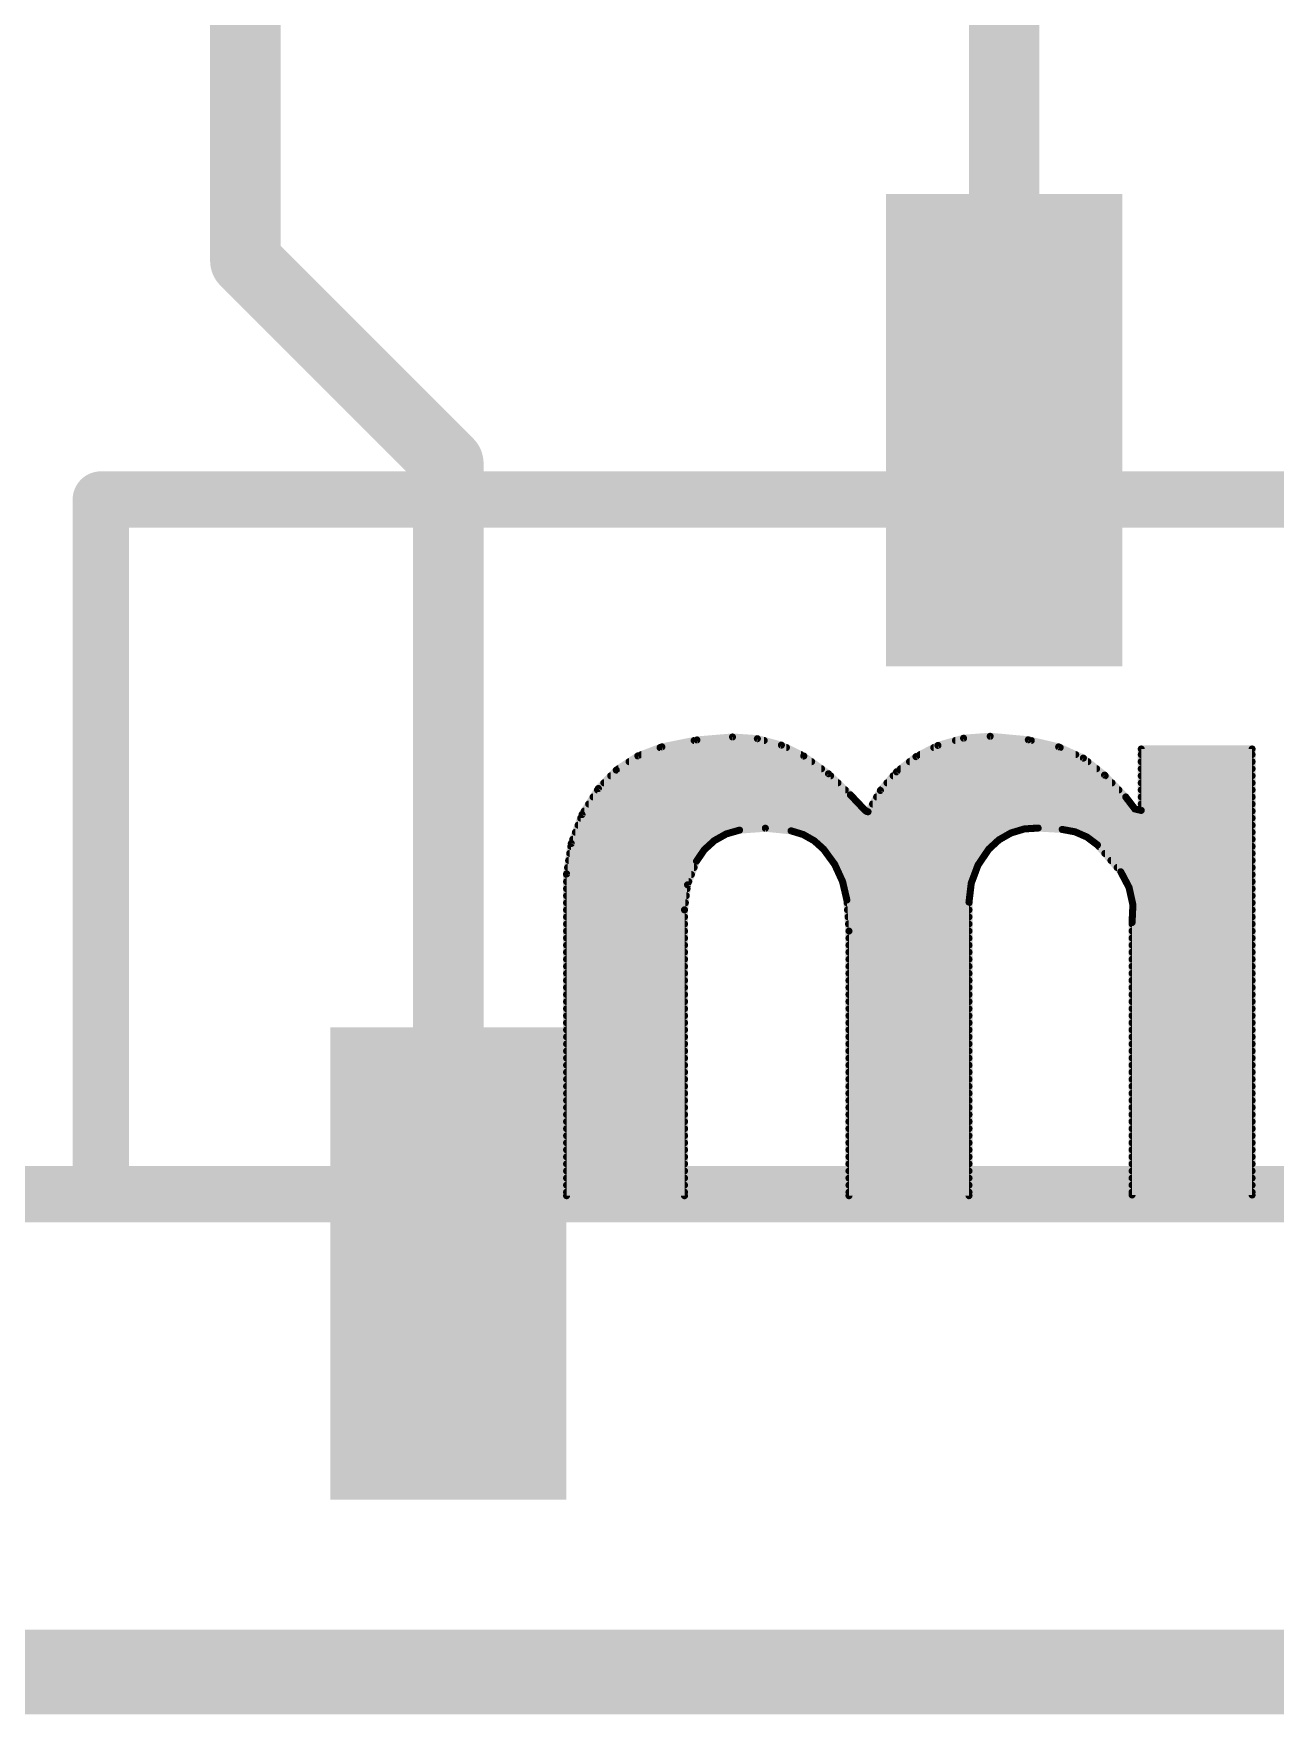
# Model space of a CAD drawing. Extents: x -1.3 to 34.4, y -29.2 to 28.1.
# Drawn here: x 5.59 to 10.06, y -0.15 to 5.9 of the extents above; entities that cross this region are included whole.
import ezdxf

# ---------------------------------------------------------------- set-up
doc = ezdxf.new("R2010")
doc.units = 0
for name, color, linetype in [('1', 12, 'CONTINUOUS'), ('16', 132, 'CONTINUOUS'), ('20', 53, 'CONTINUOUS'), ('21', 41, 'CONTINUOUS'), ('22', 40, 'CONTINUOUS'), ('51', 53, 'CONTINUOUS')]:
    doc.layers.add(name, color=color, linetype=linetype)

# ---------------------------------------------------------------- blocks, each defined once
blk = doc.blocks.new('RECT')
blk.add_solid([(-0.5, -0.5), (0.5, -0.5), (-0.5, 0.5), (0.5, 0.5)])

msp = doc.modelspace()

# ---------------------------------------------------------------- linework, layer by layer
at = {"layer": '1'}
for points, const_width in [([(6.35, 5.08), (6.35, 7.62)], 0.254), ([(9.08, 4.47), (9.08, 6.16)], 0.254), ([(7.08, 4.35), (6.35, 5.08)], 0.254), ([(7.08, 1.47), (7.08, 4.35)], 0.254), ([(27.94, 0), (0, 0)], 0.3048)]:
    msp.add_lwpolyline(points, dxfattribs=dict(at, const_width=const_width))
at = {"layer": '1', "const_width": 0.127}
for points in [[(6.3949, 5.1249, 1), (6.3051, 5.0351)], [(6.2865, 5.08, 1), (6.4135, 5.08)], [(7.1435, 4.35, 1), (7.0165, 4.35)], [(9.0165, 4.47, 1), (9.1435, 4.47)], [(7.0351, 4.3051, 1), (7.1249, 4.3949)], [(7.0165, 1.47, 1), (7.1435, 1.47)]]:
    msp.add_lwpolyline(points, format="xyb", dxfattribs=at)
at = {"layer": '16', "const_width": 0.3048}
msp.add_lwpolyline([(27.94, 0), (0, 0)], dxfattribs=at)
at = {"layer": '20', "const_width": 0.2032}
msp.add_lwpolyline([(0, 0), (34.29, 0)], dxfattribs=at)
at = {"layer": '21', "const_width": 0.2032}
for points in [[(5.83, 4.22), (6.38, 4.22)], [(5.83, 4.22), (5.83, 1.72)], [(5.83, 1.72), (6.38, 1.72)]]:
    msp.add_lwpolyline(points, dxfattribs=at)
at = {"layer": '21', "const_width": 0.1016}
for points in [[(5.83, 4.2708, 1), (5.83, 4.1692)], [(5.8808, 4.22, 1), (5.7792, 4.22)], [(6.38, 4.1692, 1), (6.38, 4.2708)], [(5.83, 1.7708, 1), (5.83, 1.6692)], [(6.38, 1.6692, 1), (6.38, 1.7708)], [(5.7792, 1.72, 1), (5.8808, 1.72)]]:
    msp.add_lwpolyline(points, format="xyb", dxfattribs=at)
at = {"layer": '22', "const_width": 0.0254}
for points in [[(7.8486, 3.3299), (7.762, 3.2972)], [(7.842, 3.3274), (8.2966, 3.3274)], [(7.9746, 3.3548), (7.8486, 3.3299)], [(7.9646, 3.3528), (8.2165, 3.3528)], [(8.1026, 3.3655), (7.9746, 3.3548)], [(8.192, 3.3594), (8.1026, 3.3655)], [(8.2786, 3.3362), (8.192, 3.3594)], [(8.3591, 3.2969), (8.2786, 3.3362)], [(8.8417, 3.335), (8.7627, 3.2947)], [(8.8268, 3.3274), (9.2816, 3.3274)], [(8.934, 3.3611), (8.8417, 3.335)], [(8.9048, 3.3528), (9.1776, 3.3528)], [(9.0297, 3.368), (8.934, 3.3611)], [(9.1669, 3.3553), (9.0297, 3.368)], [(9.2761, 3.3299), (9.1669, 3.3553)], [(9.365, 3.2895), (9.2761, 3.3299)], [(9.972, 3.3223), (9.5733, 3.3223)], [(9.5733, 3.3223), (9.5733, 3.1013)], [(9.972, 1.717), (9.972, 3.3223)], [(7.762, 3.2972), (7.6845, 3.2465)], [(7.7305, 3.2766), (8.3874, 3.2766)], [(7.7746, 3.302), (8.3487, 3.302)], [(8.448, 3.2331), (8.3591, 3.2969)], [(8.7627, 3.2947), (8.6928, 3.24)], [(8.7396, 3.2766), (9.3811, 3.2766)], [(8.7771, 3.302), (9.3375, 3.302)], [(9.4412, 3.2283), (9.365, 3.2895)], [(9.5733, 3.302), (9.972, 3.302)], [(9.5733, 3.2766), (9.972, 3.2766)], [(7.6845, 3.2465), (7.62, 3.1801)], [(7.6397, 3.2004), (8.482, 3.2004)], [(7.6644, 3.2258), (8.4556, 3.2258)], [(7.6917, 3.2512), (8.4228, 3.2512)], [(8.5268, 3.1572), (8.448, 3.2331)], [(8.6928, 3.24), (8.6347, 3.1731)], [(8.6584, 3.2004), (9.4682, 3.2004)], [(8.6805, 3.2258), (9.4436, 3.2258)], [(8.7071, 3.2512), (9.4127, 3.2512)], [(9.5174, 3.1496), (9.4412, 3.2283)], [(9.5733, 3.2512), (9.972, 3.2512)], [(9.5733, 3.2258), (9.972, 3.2258)], [(9.5733, 3.2004), (9.972, 3.2004)], [(7.62, 3.1801), (7.5612, 3.0862)], [(7.6009, 3.1496), (8.534, 3.1496)], [(7.6168, 3.175), (8.5083, 3.175)], [(8.5725, 3.109), (8.5268, 3.1572)], [(8.6347, 3.1731), (8.5903, 3.0963)], [(8.6211, 3.1496), (9.5174, 3.1496)], [(8.6363, 3.175), (9.4928, 3.175)], [(9.5504, 3.1064), (9.5174, 3.1496)], [(9.5733, 3.175), (9.972, 3.175)], [(9.5733, 3.1496), (9.972, 3.1496)], [(7.5612, 3.0862), (7.5225, 2.9823)], [(7.5564, 3.0734), (9.972, 3.0734)], [(7.5691, 3.0988), (8.5832, 3.0988)], [(7.585, 3.1242), (8.5581, 3.1242)], [(8.5816, 3.0999), (8.5725, 3.109)], [(8.5856, 3.0972), (8.5816, 3.0999)], [(8.5903, 3.0963), (8.5856, 3.0972)], [(8.5917, 3.0988), (9.972, 3.0988)], [(8.6064, 3.1242), (9.5368, 3.1242)], [(9.5733, 3.1013), (9.5504, 3.1064)], [(9.5733, 3.1242), (9.972, 3.1242)], [(7.5375, 3.0226), (8.1014, 3.0226)], [(7.547, 3.048), (9.972, 3.048)], [(8.0374, 2.9926), (8.0805, 3.0167)], [(8.0805, 3.0167), (8.128, 3.0302)], [(8.128, 3.0302), (8.2208, 3.0372)], [(8.2208, 3.0372), (8.3134, 3.0277)], [(8.3134, 3.0277), (8.3569, 3.0144)], [(8.33, 3.0226), (9.113, 3.0226)], [(8.3569, 3.0144), (8.3965, 2.992)], [(9.0614, 2.9954), (9.1047, 3.0201)], [(9.1047, 3.0201), (9.1526, 3.0345)], [(9.1526, 3.0345), (9.2024, 3.0378)], [(9.2024, 3.0378), (9.2888, 3.0328)], [(9.2888, 3.0328), (9.3351, 3.0241)], [(9.3351, 3.0241), (9.3782, 3.0052)], [(9.3386, 3.0226), (9.972, 3.0226)], [(7.5225, 2.9823), (7.5057, 2.8727)], [(7.5209, 2.9718), (8.0146, 2.9718)], [(7.5281, 2.9972), (8.0457, 2.9972)], [(7.9731, 2.9185), (8.0009, 2.9593)], [(8.0009, 2.9593), (8.0374, 2.9926)], [(8.3872, 2.9972), (9.0645, 2.9972)], [(8.3965, 2.992), (8.4303, 2.9616)], [(8.4189, 2.9718), (9.0357, 2.9718)], [(8.4303, 2.9616), (8.4704, 2.9067)], [(8.9859, 2.9044), (9.0246, 2.9616)], [(9.0246, 2.9616), (9.0614, 2.9954)], [(9.3782, 3.0052), (9.4158, 2.9769)], [(9.3888, 2.9972), (9.972, 2.9972)], [(9.4158, 2.9769), (9.4996, 2.8804)], [(9.4202, 2.9718), (9.972, 2.9718)], [(7.5092, 2.8956), (7.9644, 2.8956)], [(7.5131, 2.921), (7.9748, 2.921)], [(7.517, 2.9464), (7.9922, 2.9464)], [(7.9409, 2.8335), (7.9731, 2.9185)], [(8.4414, 2.9464), (9.0143, 2.9464)], [(8.4599, 2.921), (8.9971, 2.921)], [(8.4704, 2.9067), (8.4987, 2.845)], [(8.4755, 2.8956), (8.9826, 2.8956)], [(8.9617, 2.8397), (8.9859, 2.9044)], [(9.4423, 2.9464), (9.972, 2.9464)], [(9.4643, 2.921), (9.972, 2.921)], [(9.4864, 2.8956), (9.972, 2.8956)], [(7.5057, 2.8727), (7.5057, 1.7145)], [(7.5057, 2.8702), (7.9548, 2.8702)], [(7.5057, 2.8448), (7.9451, 2.8448)], [(7.9299, 2.7432), (7.9409, 2.8335)], [(8.4871, 2.8702), (8.9731, 2.8702)], [(8.4987, 2.845), (8.5141, 2.7788)], [(8.4987, 2.8448), (8.9636, 2.8448)], [(8.9535, 2.7711), (8.9617, 2.8397)], [(9.4996, 2.8804), (9.5294, 2.8238)], [(9.505, 2.8702), (9.972, 2.8702)], [(9.5184, 2.8448), (9.972, 2.8448)], [(7.5057, 2.8194), (7.9391, 2.8194)], [(7.5057, 2.794), (7.9361, 2.794)], [(8.5046, 2.8194), (8.9593, 2.8194)], [(8.5106, 2.794), (8.9562, 2.794)], [(8.5141, 2.7788), (8.5217, 2.667)], [(8.9535, 1.7145), (8.9535, 2.7711)], [(9.5294, 2.8238), (9.5433, 2.7614)], [(9.5304, 2.8194), (9.972, 2.8194)], [(9.536, 2.794), (9.972, 2.794)], [(7.5057, 2.7686), (7.933, 2.7686)], [(7.5057, 2.7432), (7.9299, 2.7432)], [(7.5057, 2.7178), (7.9299, 2.7178)], [(7.9299, 1.7145), (7.9299, 2.7432)], [(8.5148, 2.7686), (8.9535, 2.7686)], [(8.5165, 2.7432), (8.9535, 2.7432)], [(8.5182, 2.7178), (8.9535, 2.7178)], [(9.5433, 2.7614), (9.5402, 2.6975)], [(9.5412, 2.7178), (9.972, 2.7178)], [(9.5417, 2.7686), (9.972, 2.7686)], [(9.5424, 2.7432), (9.972, 2.7432)], [(7.5057, 2.6924), (7.9299, 2.6924)], [(7.5057, 2.667), (7.9299, 2.667)], [(8.52, 2.6924), (8.9535, 2.6924)], [(8.5217, 2.667), (8.5217, 1.7145)], [(8.5217, 2.667), (8.9535, 2.667)], [(9.5402, 2.6975), (9.5402, 1.717)], [(9.5402, 2.6924), (9.972, 2.6924)], [(9.5402, 2.667), (9.972, 2.667)], [(7.5057, 2.6416), (7.9299, 2.6416)], [(7.5057, 2.6162), (7.9299, 2.6162)], [(7.5057, 2.5908), (7.9299, 2.5908)], [(8.5217, 2.6416), (8.9535, 2.6416)], [(8.5217, 2.6162), (8.9535, 2.6162)], [(8.5217, 2.5908), (8.9535, 2.5908)], [(9.5402, 2.6416), (9.972, 2.6416)], [(9.5402, 2.6162), (9.972, 2.6162)], [(9.5402, 2.5908), (9.972, 2.5908)], [(7.5057, 2.5654), (7.9299, 2.5654)], [(7.5057, 2.54), (7.9299, 2.54)], [(8.5217, 2.5654), (8.9535, 2.5654)], [(8.5217, 2.54), (8.9535, 2.54)], [(9.5402, 2.5654), (9.972, 2.5654)], [(9.5402, 2.54), (9.972, 2.54)], [(7.5057, 2.5146), (7.9299, 2.5146)], [(7.5057, 2.4892), (7.9299, 2.4892)], [(8.5217, 2.5146), (8.9535, 2.5146)], [(8.5217, 2.4892), (8.9535, 2.4892)], [(9.5402, 2.5146), (9.972, 2.5146)], [(9.5402, 2.4892), (9.972, 2.4892)], [(7.5057, 2.4638), (7.9299, 2.4638)], [(7.5057, 2.4384), (7.9299, 2.4384)], [(7.5057, 2.413), (7.9299, 2.413)], [(8.5217, 2.4638), (8.9535, 2.4638)], [(8.5217, 2.4384), (8.9535, 2.4384)], [(8.5217, 2.413), (8.9535, 2.413)], [(9.5402, 2.4638), (9.972, 2.4638)], [(9.5402, 2.4384), (9.972, 2.4384)], [(9.5402, 2.413), (9.972, 2.413)], [(7.5057, 2.3876), (7.9299, 2.3876)], [(7.5057, 2.3622), (7.9299, 2.3622)], [(8.5217, 2.3876), (8.9535, 2.3876)], [(8.5217, 2.3622), (8.9535, 2.3622)], [(9.5402, 2.3876), (9.972, 2.3876)], [(9.5402, 2.3622), (9.972, 2.3622)], [(7.5057, 2.3368), (7.9299, 2.3368)], [(7.5057, 2.3114), (7.9299, 2.3114)], [(8.5217, 2.3368), (8.9535, 2.3368)], [(8.5217, 2.3114), (8.9535, 2.3114)], [(9.5402, 2.3368), (9.972, 2.3368)], [(9.5402, 2.3114), (9.972, 2.3114)], [(7.5057, 2.286), (7.9299, 2.286)], [(7.5057, 2.2606), (7.9299, 2.2606)], [(7.5057, 2.2352), (7.9299, 2.2352)], [(8.5217, 2.286), (8.9535, 2.286)], [(8.5217, 2.2606), (8.9535, 2.2606)], [(8.5217, 2.2352), (8.9535, 2.2352)], [(9.5402, 2.286), (9.972, 2.286)], [(9.5402, 2.2606), (9.972, 2.2606)], [(9.5402, 2.2352), (9.972, 2.2352)], [(7.5057, 2.2098), (7.9299, 2.2098)], [(7.5057, 2.1844), (7.9299, 2.1844)], [(8.5217, 2.2098), (8.9535, 2.2098)], [(8.5217, 2.1844), (8.9535, 2.1844)], [(9.5402, 2.2098), (9.972, 2.2098)], [(9.5402, 2.1844), (9.972, 2.1844)], [(7.5057, 2.159), (7.9299, 2.159)], [(7.5057, 2.1336), (7.9299, 2.1336)], [(7.5057, 2.1082), (7.9299, 2.1082)], [(8.5217, 2.159), (8.9535, 2.159)], [(8.5217, 2.1336), (8.9535, 2.1336)], [(8.5217, 2.1082), (8.9535, 2.1082)], [(9.5402, 2.159), (9.972, 2.159)], [(9.5402, 2.1336), (9.972, 2.1336)], [(9.5402, 2.1082), (9.972, 2.1082)], [(7.5057, 2.0828), (7.9299, 2.0828)], [(7.5057, 2.0574), (7.9299, 2.0574)], [(8.5217, 2.0828), (8.9535, 2.0828)], [(8.5217, 2.0574), (8.9535, 2.0574)], [(9.5402, 2.0828), (9.972, 2.0828)], [(9.5402, 2.0574), (9.972, 2.0574)], [(7.5057, 2.032), (7.9299, 2.032)], [(7.5057, 2.0066), (7.9299, 2.0066)], [(8.5217, 2.032), (8.9535, 2.032)], [(8.5217, 2.0066), (8.9535, 2.0066)], [(9.5402, 2.032), (9.972, 2.032)], [(9.5402, 2.0066), (9.972, 2.0066)], [(7.5057, 1.9812), (7.9299, 1.9812)], [(7.5057, 1.9558), (7.9299, 1.9558)], [(7.5057, 1.9304), (7.9299, 1.9304)], [(8.5217, 1.9812), (8.9535, 1.9812)], [(8.5217, 1.9558), (8.9535, 1.9558)], [(8.5217, 1.9304), (8.9535, 1.9304)], [(9.5402, 1.9812), (9.972, 1.9812)], [(9.5402, 1.9558), (9.972, 1.9558)], [(9.5402, 1.9304), (9.972, 1.9304)], [(7.5057, 1.905), (7.9299, 1.905)], [(7.5057, 1.8796), (7.9299, 1.8796)], [(8.5217, 1.905), (8.9535, 1.905)], [(8.5217, 1.8796), (8.9535, 1.8796)], [(9.5402, 1.905), (9.972, 1.905)], [(9.5402, 1.8796), (9.972, 1.8796)], [(7.5057, 1.8542), (7.9299, 1.8542)], [(7.5057, 1.8288), (7.9299, 1.8288)], [(7.5057, 1.8034), (7.9299, 1.8034)], [(8.5217, 1.8542), (8.9535, 1.8542)], [(8.5217, 1.8288), (8.9535, 1.8288)], [(8.5217, 1.8034), (8.9535, 1.8034)], [(9.5402, 1.8542), (9.972, 1.8542)], [(9.5402, 1.8288), (9.972, 1.8288)], [(9.5402, 1.8034), (9.972, 1.8034)], [(7.5057, 1.778), (7.9299, 1.778)], [(7.5057, 1.7526), (7.9299, 1.7526)], [(8.5217, 1.778), (8.9535, 1.778)], [(8.5217, 1.7526), (8.9535, 1.7526)], [(9.5402, 1.778), (9.972, 1.778)], [(9.5402, 1.7526), (9.972, 1.7526)], [(7.5057, 1.7272), (7.9299, 1.7272)], [(7.5057, 1.7145), (7.9299, 1.7145)], [(8.5217, 1.7272), (8.9535, 1.7272)], [(8.5217, 1.7145), (8.9535, 1.7145)], [(9.5402, 1.7272), (9.972, 1.7272)], [(9.5402, 1.717), (9.972, 1.717)]]:
    msp.add_lwpolyline(points, dxfattribs=at)
at = {"layer": '22', "const_width": 0.0127}
for points in [[(7.842, 3.3338, 1), (7.842, 3.3211)], [(7.8474, 3.3361, 1), (7.8498, 3.3237)], [(7.8508, 3.324, 1), (7.8464, 3.3358)], [(7.9646, 3.3592, 1), (7.9646, 3.3465)], [(7.9741, 3.3611, 1), (7.9751, 3.3485)], [(7.9758, 3.3486, 1), (7.9734, 3.361)], [(8.103, 3.3718, 1), (8.1022, 3.3592)], [(8.1031, 3.3592, 1), (8.1021, 3.3718)], [(8.1936, 3.3655, 1), (8.1904, 3.3532)], [(8.1916, 3.353, 1), (8.1924, 3.3657)], [(8.2165, 3.3465, 1), (8.2165, 3.3592)], [(8.2814, 3.3419, 1), (8.2758, 3.3305)], [(8.2769, 3.3301, 1), (8.2802, 3.3423)], [(8.2966, 3.3211, 1), (8.2966, 3.3338)], [(8.8268, 3.3338, 1), (8.8268, 3.3211)], [(8.84, 3.3411, 1), (8.8434, 3.3289)], [(8.8446, 3.3293, 1), (8.8388, 3.3407)], [(8.9048, 3.3592, 1), (8.9048, 3.3465)], [(8.9336, 3.3674, 1), (8.9345, 3.3547)], [(8.9357, 3.3549, 1), (8.9323, 3.3672)], [(9.0303, 3.3743, 1), (9.0291, 3.3617)], [(9.0302, 3.3617, 1), (9.0292, 3.3743)], [(9.1683, 3.3615, 1), (9.1655, 3.3491)], [(9.1663, 3.349, 1), (9.1675, 3.3616)], [(9.1776, 3.3465, 1), (9.1776, 3.3592)], [(9.2787, 3.3357, 1), (9.2735, 3.3241)], [(9.2747, 3.3237, 1), (9.2775, 3.3361)], [(9.2816, 3.3211, 1), (9.2816, 3.3338)], [(9.5733, 3.3287, 1), (9.5733, 3.316)], [(9.5796, 3.3223, 1), (9.567, 3.3223)], [(9.9784, 3.3223, 1), (9.9657, 3.3223)], [(9.972, 3.316, 1), (9.972, 3.3287)], [(7.7305, 3.283, 1), (7.7305, 3.2703)], [(7.7597, 3.3032, 1), (7.7642, 3.2913)], [(7.7654, 3.2919, 1), (7.7585, 3.3026)], [(7.7746, 3.3083, 1), (7.7746, 3.2957)], [(8.3487, 3.2957, 1), (8.3487, 3.3083)], [(8.3628, 3.3021, 1), (8.3554, 3.2917)], [(8.3563, 3.2912, 1), (8.3619, 3.3026)], [(8.3874, 3.2703, 1), (8.3874, 3.283)], [(8.7396, 3.283, 1), (8.7396, 3.2703)], [(8.7598, 3.3003, 1), (8.7656, 3.289)], [(8.7666, 3.2897, 1), (8.7588, 3.2997)], [(8.7771, 3.3083, 1), (8.7771, 3.2957)], [(9.3375, 3.2957, 1), (9.3375, 3.3083)], [(9.369, 3.2944, 1), (9.3611, 3.2845)], [(9.3624, 3.2837, 1), (9.3677, 3.2952)], [(9.3811, 3.2703, 1), (9.3811, 3.283)], [(9.5733, 3.283, 1), (9.5733, 3.2703)], [(9.5733, 3.3083, 1), (9.5733, 3.2957)], [(9.972, 3.2957, 1), (9.972, 3.3083)], [(9.972, 3.2703, 1), (9.972, 3.283)], [(7.6397, 3.2067, 1), (7.6397, 3.1941)], [(7.6644, 3.2321, 1), (7.6644, 3.2195)], [(7.681, 3.2518, 1), (7.688, 3.2412)], [(7.6891, 3.2421, 1), (7.68, 3.2509)], [(7.6917, 3.2576, 1), (7.6917, 3.2449)], [(8.4228, 3.2449, 1), (8.4228, 3.2576)], [(8.4524, 3.2377, 1), (8.4436, 3.2285)], [(8.4443, 3.2279, 1), (8.4517, 3.2383)], [(8.4556, 3.2195, 1), (8.4556, 3.2321)], [(8.482, 3.1941, 1), (8.482, 3.2067)], [(8.6584, 3.2067, 1), (8.6584, 3.1941)], [(8.6805, 3.2321, 1), (8.6805, 3.2195)], [(8.6889, 3.245, 1), (8.6968, 3.235)], [(8.6976, 3.2359, 1), (8.6881, 3.2442)], [(8.7071, 3.2576, 1), (8.7071, 3.2449)], [(9.4127, 3.2449, 1), (9.4127, 3.2576)], [(9.4458, 3.2327, 1), (9.4366, 3.2239)], [(9.4372, 3.2233, 1), (9.4452, 3.2333)], [(9.4436, 3.2195, 1), (9.4436, 3.2321)], [(9.4682, 3.1941, 1), (9.4682, 3.2067)], [(9.5733, 3.2576, 1), (9.5733, 3.2449)], [(9.5733, 3.2321, 1), (9.5733, 3.2195)], [(9.5733, 3.2067, 1), (9.5733, 3.1941)], [(9.972, 3.2449, 1), (9.972, 3.2576)], [(9.972, 3.2195, 1), (9.972, 3.2321)], [(9.972, 3.1941, 1), (9.972, 3.2067)], [(7.6009, 3.1559, 1), (7.6009, 3.1433)], [(7.6168, 3.1814, 1), (7.6168, 3.1687)], [(7.6154, 3.1845, 1), (7.6246, 3.1757)], [(7.6254, 3.1767, 1), (7.6146, 3.1835)], [(8.5083, 3.1687, 1), (8.5083, 3.1814)], [(8.5314, 3.1616, 1), (8.5222, 3.1528)], [(8.5224, 3.1526, 1), (8.5312, 3.1618)], [(8.534, 3.1433, 1), (8.534, 3.1559)], [(8.6211, 3.1559, 1), (8.6211, 3.1433)], [(8.6299, 3.1773, 1), (8.6395, 3.1689)], [(8.6402, 3.1699, 1), (8.6292, 3.1763)], [(8.6363, 3.1814, 1), (8.6363, 3.1687)], [(9.4928, 3.1687, 1), (9.4928, 3.1814)], [(9.5224, 3.1535, 1), (9.5124, 3.1457)], [(9.5128, 3.1452, 1), (9.522, 3.154)], [(9.5174, 3.1433, 1), (9.5174, 3.1559)], [(9.5733, 3.1814, 1), (9.5733, 3.1687)], [(9.5733, 3.1559, 1), (9.5733, 3.1433)], [(9.972, 3.1687, 1), (9.972, 3.1814)], [(9.972, 3.1433, 1), (9.972, 3.1559)], [(7.5564, 3.0798, 1), (7.5564, 3.0671)], [(7.5558, 3.0895, 1), (7.5665, 3.0828)], [(7.5671, 3.0839, 1), (7.5552, 3.0884)], [(7.5691, 3.1052, 1), (7.5691, 3.0925)], [(7.585, 3.1305, 1), (7.585, 3.1179)], [(8.5581, 3.1179, 1), (8.5581, 3.1305)], [(8.577, 3.1135, 1), (8.568, 3.1045)], [(8.5679, 3.1046, 1), (8.5771, 3.1134)], [(8.5851, 3.1052, 1), (8.5781, 3.0946)], [(8.5771, 3.0954, 1), (8.5861, 3.1044)], [(8.5868, 3.1035, 1), (8.5844, 3.091)], [(8.582, 3.092, 1), (8.5891, 3.1025)], [(8.5832, 3.0925, 1), (8.5832, 3.1052)], [(8.5848, 3.0995, 1), (8.5958, 3.0931)], [(8.5917, 3.1052, 1), (8.5917, 3.0925)], [(8.5891, 3.0901, 1), (8.5915, 3.1025)], [(8.6064, 3.1305, 1), (8.6064, 3.1179)], [(9.5368, 3.1179, 1), (9.5368, 3.1305)], [(9.5518, 3.1126, 1), (9.549, 3.1002)], [(9.5454, 3.1025, 1), (9.5554, 3.1103)], [(9.5733, 3.1305, 1), (9.5733, 3.1179)], [(9.567, 3.1013, 1), (9.5796, 3.1013)], [(9.5719, 3.0951, 1), (9.5747, 3.1075)], [(9.972, 3.1179, 1), (9.972, 3.1305)], [(9.972, 3.0925, 1), (9.972, 3.1052)], [(9.972, 3.0671, 1), (9.972, 3.0798)], [(7.5375, 3.029, 1), (7.5375, 3.0163)], [(7.547, 3.0543, 1), (7.547, 3.0417)], [(8.0788, 3.0228, 1), (8.0823, 3.0105)], [(8.0836, 3.0111, 1), (8.0774, 3.0222)], [(8.1014, 3.0163, 1), (8.1014, 3.029)], [(8.1275, 3.0365, 1), (8.1285, 3.0239)], [(8.1297, 3.0241, 1), (8.1263, 3.0363)], [(8.2215, 3.0435, 1), (8.2202, 3.0308)], [(8.2213, 3.0308, 1), (8.2203, 3.0435)], [(8.3153, 3.0338, 1), (8.3115, 3.0216)], [(8.3128, 3.0214, 1), (8.314, 3.034)], [(8.33, 3.029, 1), (8.33, 3.0163)], [(8.36, 3.0199, 1), (8.3538, 3.0088)], [(8.355, 3.0083, 1), (8.3587, 3.0204)], [(9.1029, 3.0262, 1), (9.1066, 3.014)], [(9.1079, 3.0146, 1), (9.1016, 3.0256)], [(9.113, 3.0163, 1), (9.113, 3.029)], [(9.1522, 3.0408, 1), (9.153, 3.0282)], [(9.1544, 3.0284, 1), (9.1507, 3.0406)], [(9.2028, 3.0441, 1), (9.202, 3.0315)], [(9.2028, 3.0315, 1), (9.202, 3.0441)], [(9.29, 3.039, 1), (9.2876, 3.0266)], [(9.2884, 3.0265, 1), (9.2892, 3.0391)], [(9.3376, 3.03, 1), (9.3325, 3.0183)], [(9.3386, 3.029, 1), (9.3386, 3.0163)], [(9.3339, 3.0179, 1), (9.3362, 3.0304)], [(9.972, 3.0417, 1), (9.972, 3.0543)], [(9.972, 3.0163, 1), (9.972, 3.029)], [(7.5209, 2.9781, 1), (7.5209, 2.9655)], [(7.5166, 2.9845, 1), (7.5285, 2.98)], [(7.5288, 2.9813, 1), (7.5163, 2.9832)], [(7.5281, 3.0036, 1), (7.5281, 2.9909)], [(7.9967, 2.964, 1), (8.0052, 2.9546)], [(8.0062, 2.9557, 1), (7.9957, 2.9629)], [(8.0146, 2.9655, 1), (8.0146, 2.9781)], [(8.0343, 2.9981, 1), (8.0405, 2.987)], [(8.0417, 2.9879, 1), (8.0331, 2.9973)], [(8.0457, 2.9909, 1), (8.0457, 3.0036)], [(8.3872, 3.0036, 1), (8.3872, 2.9909)], [(8.4007, 2.9967, 1), (8.3922, 2.9873)], [(8.3933, 2.9865, 1), (8.3996, 2.9975)], [(8.4189, 2.9781, 1), (8.4189, 2.9655)], [(8.4354, 2.9653, 1), (8.4252, 2.9579)], [(8.4261, 2.9569, 1), (8.4345, 2.9663)], [(9.0203, 2.9663, 1), (9.0289, 2.9569)], [(9.0299, 2.958, 1), (9.0193, 2.9652)], [(9.0357, 2.9655, 1), (9.0357, 2.9781)], [(9.0582, 3.0009, 1), (9.0645, 2.9899)], [(9.0657, 2.9907, 1), (9.0571, 3.0001)], [(9.0645, 2.9909, 1), (9.0645, 3.0036)], [(9.382, 3.0103, 1), (9.3743, 3.0001)], [(9.3756, 2.9994, 1), (9.3807, 3.011)], [(9.3888, 3.0036, 1), (9.3888, 2.9909)], [(9.4206, 2.9811, 1), (9.411, 2.9727)], [(9.412, 2.9718, 1), (9.4196, 2.982)], [(9.4202, 2.9781, 1), (9.4202, 2.9655)], [(9.972, 2.9909, 1), (9.972, 3.0036)], [(9.972, 2.9655, 1), (9.972, 2.9781)], [(7.5092, 2.9019, 1), (7.5092, 2.8893)], [(7.5131, 2.9274, 1), (7.5131, 2.9147)], [(7.517, 2.9527, 1), (7.517, 2.9401)], [(7.9644, 2.8893, 1), (7.9644, 2.9019)], [(7.9679, 2.9221, 1), (7.9783, 2.9149)], [(7.979, 2.9162, 1), (7.9672, 2.9208)], [(7.9748, 2.9147, 1), (7.9748, 2.9274)], [(7.9922, 2.9401, 1), (7.9922, 2.9527)], [(8.4414, 2.9527, 1), (8.4414, 2.9401)], [(8.4599, 2.9274, 1), (8.4599, 2.9147)], [(8.4761, 2.9094, 1), (8.4646, 2.9041)], [(8.4652, 2.903, 1), (8.4755, 2.9105)], [(8.4755, 2.9019, 1), (8.4755, 2.8893)], [(8.9806, 2.908, 1), (8.9911, 2.9008)], [(8.9918, 2.9022, 1), (8.9799, 2.9066)], [(8.9826, 2.8893, 1), (8.9826, 2.9019)], [(8.9971, 2.9147, 1), (8.9971, 2.9274)], [(9.0143, 2.9401, 1), (9.0143, 2.9527)], [(9.4423, 2.9527, 1), (9.4423, 2.9401)], [(9.4643, 2.9274, 1), (9.4643, 2.9147)], [(9.4864, 2.9019, 1), (9.4864, 2.8893)], [(9.972, 2.9401, 1), (9.972, 2.9527)], [(9.972, 2.9147, 1), (9.972, 2.9274)], [(9.972, 2.8893, 1), (9.972, 2.9019)], [(7.5121, 2.8727, 1), (7.4993, 2.8727)], [(7.5057, 2.8765, 1), (7.5057, 2.8639)], [(7.4994, 2.8737, 1), (7.512, 2.8717)], [(7.5057, 2.8512, 1), (7.5057, 2.8385)], [(7.9472, 2.8327, 1), (7.9345, 2.8342)], [(7.9451, 2.8385, 1), (7.9451, 2.8512)], [(7.9548, 2.8639, 1), (7.9548, 2.8765)], [(8.4871, 2.8765, 1), (8.4871, 2.8639)], [(8.5049, 2.8464, 1), (8.4925, 2.8435)], [(8.4987, 2.8512, 1), (8.4987, 2.8385)], [(8.4929, 2.8423, 1), (8.5044, 2.8476)], [(8.968, 2.8389, 1), (8.9554, 2.8404)], [(8.9558, 2.8419, 1), (8.9677, 2.8375)], [(8.9636, 2.8385, 1), (8.9636, 2.8512)], [(8.9731, 2.8639, 1), (8.9731, 2.8765)], [(9.5052, 2.8834, 1), (9.494, 2.8774)], [(9.4948, 2.8762, 1), (9.5044, 2.8846)], [(9.505, 2.8765, 1), (9.505, 2.8639)], [(9.5184, 2.8512, 1), (9.5184, 2.8385)], [(9.972, 2.8639, 1), (9.972, 2.8765)], [(9.972, 2.8385, 1), (9.972, 2.8512)], [(7.5057, 2.8258, 1), (7.5057, 2.8131)], [(7.5057, 2.8003, 1), (7.5057, 2.7877)], [(7.9349, 2.8357, 1), (7.9468, 2.8312)], [(7.9361, 2.7877, 1), (7.9361, 2.8003)], [(7.9391, 2.8131, 1), (7.9391, 2.8258)], [(8.5046, 2.8258, 1), (8.5046, 2.8131)], [(8.5106, 2.8003, 1), (8.5106, 2.7877)], [(8.5204, 2.7792, 1), (8.5078, 2.7784)], [(8.5079, 2.7774, 1), (8.5203, 2.7802)], [(8.9598, 2.7711, 1), (8.9472, 2.7711)], [(8.9562, 2.7877, 1), (8.9562, 2.8003)], [(8.9593, 2.8131, 1), (8.9593, 2.8258)], [(9.5356, 2.8252, 1), (9.5232, 2.8224)], [(9.5238, 2.8209, 1), (9.535, 2.8268)], [(9.5304, 2.8258, 1), (9.5304, 2.8131)], [(9.536, 2.8003, 1), (9.536, 2.7877)], [(9.972, 2.8131, 1), (9.972, 2.8258)], [(9.972, 2.7877, 1), (9.972, 2.8003)], [(7.5057, 2.775, 1), (7.5057, 2.7623)], [(7.5057, 2.7496, 1), (7.5057, 2.7369)], [(7.5057, 2.7241, 1), (7.5057, 2.7115)], [(7.9363, 2.7432, 1), (7.9235, 2.7432)], [(7.9236, 2.744, 1), (7.9362, 2.7424)], [(7.9299, 2.7369, 1), (7.9299, 2.7496)], [(7.9299, 2.7115, 1), (7.9299, 2.7241)], [(7.933, 2.7623, 1), (7.933, 2.775)], [(8.5148, 2.775, 1), (8.5148, 2.7623)], [(8.5165, 2.7496, 1), (8.5165, 2.7369)], [(8.5182, 2.7241, 1), (8.5182, 2.7115)], [(8.9472, 2.7719, 1), (8.9598, 2.7703)], [(8.9535, 2.7623, 1), (8.9535, 2.775)], [(8.9535, 2.7369, 1), (8.9535, 2.7496)], [(8.9535, 2.7115, 1), (8.9535, 2.7241)], [(9.5412, 2.7241, 1), (9.5412, 2.7115)], [(9.5417, 2.775, 1), (9.5417, 2.7623)], [(9.5424, 2.7496, 1), (9.5424, 2.7369)], [(9.5496, 2.7611, 1), (9.5369, 2.7617)], [(9.5371, 2.76, 1), (9.5495, 2.7628)], [(9.972, 2.7623, 1), (9.972, 2.775)], [(9.972, 2.7369, 1), (9.972, 2.7496)], [(9.972, 2.7115, 1), (9.972, 2.7241)], [(7.5057, 2.6987, 1), (7.5057, 2.6861)], [(7.5057, 2.6734, 1), (7.5057, 2.6607)], [(7.9299, 2.6861, 1), (7.9299, 2.6987)], [(7.9299, 2.6607, 1), (7.9299, 2.6734)], [(8.52, 2.6987, 1), (8.52, 2.6861)], [(8.5217, 2.6734, 1), (8.5217, 2.6607)], [(8.5154, 2.6666, 1), (8.528, 2.6674)], [(8.5281, 2.667, 1), (8.5154, 2.667)], [(8.9535, 2.6861, 1), (8.9535, 2.6987)], [(8.9535, 2.6607, 1), (8.9535, 2.6734)], [(9.5465, 2.6975, 1), (9.5339, 2.6975)], [(9.5339, 2.6978, 1), (9.5465, 2.6972)], [(9.5402, 2.6734, 1), (9.5402, 2.6607)], [(9.5402, 2.6987, 1), (9.5402, 2.6861)], [(9.972, 2.6861, 1), (9.972, 2.6987)], [(9.972, 2.6607, 1), (9.972, 2.6734)], [(7.5057, 2.6479, 1), (7.5057, 2.6353)], [(7.5057, 2.6225, 1), (7.5057, 2.6099)], [(7.5057, 2.5972, 1), (7.5057, 2.5845)], [(7.9299, 2.6353, 1), (7.9299, 2.6479)], [(7.9299, 2.6099, 1), (7.9299, 2.6225)], [(7.9299, 2.5845, 1), (7.9299, 2.5972)], [(8.5217, 2.5972, 1), (8.5217, 2.5845)], [(8.5217, 2.6479, 1), (8.5217, 2.6353)], [(8.5217, 2.6225, 1), (8.5217, 2.6099)], [(8.9535, 2.6353, 1), (8.9535, 2.6479)], [(8.9535, 2.6099, 1), (8.9535, 2.6225)], [(8.9535, 2.5845, 1), (8.9535, 2.5972)], [(9.5402, 2.5972, 1), (9.5402, 2.5845)], [(9.5402, 2.6479, 1), (9.5402, 2.6353)], [(9.5402, 2.6225, 1), (9.5402, 2.6099)], [(9.972, 2.6353, 1), (9.972, 2.6479)], [(9.972, 2.6099, 1), (9.972, 2.6225)], [(9.972, 2.5845, 1), (9.972, 2.5972)], [(7.5057, 2.5717, 1), (7.5057, 2.5591)], [(7.5057, 2.5463, 1), (7.5057, 2.5337)], [(7.9299, 2.5591, 1), (7.9299, 2.5717)], [(7.9299, 2.5337, 1), (7.9299, 2.5463)], [(8.5217, 2.5717, 1), (8.5217, 2.5591)], [(8.5217, 2.5463, 1), (8.5217, 2.5337)], [(8.9535, 2.5591, 1), (8.9535, 2.5717)], [(8.9535, 2.5337, 1), (8.9535, 2.5463)], [(9.5402, 2.5717, 1), (9.5402, 2.5591)], [(9.5402, 2.5463, 1), (9.5402, 2.5337)], [(9.972, 2.5591, 1), (9.972, 2.5717)], [(9.972, 2.5337, 1), (9.972, 2.5463)], [(7.5057, 2.521, 1), (7.5057, 2.5083)], [(7.5057, 2.4956, 1), (7.5057, 2.4829)], [(7.9299, 2.5083, 1), (7.9299, 2.521)], [(7.9299, 2.4829, 1), (7.9299, 2.4956)], [(8.5217, 2.521, 1), (8.5217, 2.5083)], [(8.5217, 2.4956, 1), (8.5217, 2.4829)], [(8.9535, 2.5083, 1), (8.9535, 2.521)], [(8.9535, 2.4829, 1), (8.9535, 2.4956)], [(9.5402, 2.521, 1), (9.5402, 2.5083)], [(9.5402, 2.4956, 1), (9.5402, 2.4829)], [(9.972, 2.5083, 1), (9.972, 2.521)], [(9.972, 2.4829, 1), (9.972, 2.4956)], [(7.5057, 2.4701, 1), (7.5057, 2.4575)], [(7.5057, 2.4447, 1), (7.5057, 2.4321)], [(7.5057, 2.4194, 1), (7.5057, 2.4067)], [(7.9299, 2.4575, 1), (7.9299, 2.4701)], [(7.9299, 2.4321, 1), (7.9299, 2.4447)], [(7.9299, 2.4067, 1), (7.9299, 2.4194)], [(8.5217, 2.4194, 1), (8.5217, 2.4067)], [(8.5217, 2.4701, 1), (8.5217, 2.4575)], [(8.5217, 2.4447, 1), (8.5217, 2.4321)], [(8.9535, 2.4575, 1), (8.9535, 2.4701)], [(8.9535, 2.4321, 1), (8.9535, 2.4447)], [(8.9535, 2.4067, 1), (8.9535, 2.4194)], [(9.5402, 2.4194, 1), (9.5402, 2.4067)], [(9.5402, 2.4701, 1), (9.5402, 2.4575)], [(9.5402, 2.4447, 1), (9.5402, 2.4321)], [(9.972, 2.4575, 1), (9.972, 2.4701)], [(9.972, 2.4321, 1), (9.972, 2.4447)], [(9.972, 2.4067, 1), (9.972, 2.4194)], [(7.5057, 2.3939, 1), (7.5057, 2.3813)], [(7.5057, 2.3685, 1), (7.5057, 2.3559)], [(7.9299, 2.3813, 1), (7.9299, 2.3939)], [(7.9299, 2.3559, 1), (7.9299, 2.3685)], [(8.5217, 2.3939, 1), (8.5217, 2.3813)], [(8.5217, 2.3685, 1), (8.5217, 2.3559)], [(8.9535, 2.3813, 1), (8.9535, 2.3939)], [(8.9535, 2.3559, 1), (8.9535, 2.3685)], [(9.5402, 2.3939, 1), (9.5402, 2.3813)], [(9.5402, 2.3685, 1), (9.5402, 2.3559)], [(9.972, 2.3813, 1), (9.972, 2.3939)], [(9.972, 2.3559, 1), (9.972, 2.3685)], [(7.5057, 2.3432, 1), (7.5057, 2.3305)], [(7.5057, 2.3177, 1), (7.5057, 2.3051)], [(7.9299, 2.3305, 1), (7.9299, 2.3432)], [(7.9299, 2.3051, 1), (7.9299, 2.3177)], [(8.5217, 2.3432, 1), (8.5217, 2.3305)], [(8.5217, 2.3177, 1), (8.5217, 2.3051)], [(8.9535, 2.3305, 1), (8.9535, 2.3432)], [(8.9535, 2.3051, 1), (8.9535, 2.3177)], [(9.5402, 2.3432, 1), (9.5402, 2.3305)], [(9.5402, 2.3177, 1), (9.5402, 2.3051)], [(9.972, 2.3305, 1), (9.972, 2.3432)], [(9.972, 2.3051, 1), (9.972, 2.3177)], [(7.5057, 2.2923, 1), (7.5057, 2.2797)], [(7.5057, 2.267, 1), (7.5057, 2.2543)], [(7.5057, 2.2416, 1), (7.5057, 2.2289)], [(7.9299, 2.2797, 1), (7.9299, 2.2923)], [(7.9299, 2.2543, 1), (7.9299, 2.267)], [(7.9299, 2.2289, 1), (7.9299, 2.2416)], [(8.5217, 2.267, 1), (8.5217, 2.2543)], [(8.5217, 2.2416, 1), (8.5217, 2.2289)], [(8.5217, 2.2923, 1), (8.5217, 2.2797)], [(8.9535, 2.2797, 1), (8.9535, 2.2923)], [(8.9535, 2.2543, 1), (8.9535, 2.267)], [(8.9535, 2.2289, 1), (8.9535, 2.2416)], [(9.5402, 2.267, 1), (9.5402, 2.2543)], [(9.5402, 2.2416, 1), (9.5402, 2.2289)], [(9.5402, 2.2923, 1), (9.5402, 2.2797)], [(9.972, 2.2797, 1), (9.972, 2.2923)], [(9.972, 2.2543, 1), (9.972, 2.267)], [(9.972, 2.2289, 1), (9.972, 2.2416)], [(7.5057, 2.2161, 1), (7.5057, 2.2035)], [(7.5057, 2.1907, 1), (7.5057, 2.1781)], [(7.9299, 2.2035, 1), (7.9299, 2.2161)], [(7.9299, 2.1781, 1), (7.9299, 2.1907)], [(8.5217, 2.2161, 1), (8.5217, 2.2035)], [(8.5217, 2.1907, 1), (8.5217, 2.1781)], [(8.9535, 2.2035, 1), (8.9535, 2.2161)], [(8.9535, 2.1781, 1), (8.9535, 2.1907)], [(9.5402, 2.2161, 1), (9.5402, 2.2035)], [(9.5402, 2.1907, 1), (9.5402, 2.1781)], [(9.972, 2.2035, 1), (9.972, 2.2161)], [(9.972, 2.1781, 1), (9.972, 2.1907)], [(7.5057, 2.1654, 1), (7.5057, 2.1527)], [(7.5057, 2.1399, 1), (7.5057, 2.1273)], [(7.5057, 2.1145, 1), (7.5057, 2.1019)], [(7.9299, 2.1527, 1), (7.9299, 2.1654)], [(7.9299, 2.1273, 1), (7.9299, 2.1399)], [(7.9299, 2.1019, 1), (7.9299, 2.1145)], [(8.5217, 2.1654, 1), (8.5217, 2.1527)], [(8.5217, 2.1399, 1), (8.5217, 2.1273)], [(8.5217, 2.1145, 1), (8.5217, 2.1019)], [(8.9535, 2.1527, 1), (8.9535, 2.1654)], [(8.9535, 2.1273, 1), (8.9535, 2.1399)], [(8.9535, 2.1019, 1), (8.9535, 2.1145)], [(9.5402, 2.1654, 1), (9.5402, 2.1527)], [(9.5402, 2.1399, 1), (9.5402, 2.1273)], [(9.5402, 2.1145, 1), (9.5402, 2.1019)], [(9.972, 2.1527, 1), (9.972, 2.1654)], [(9.972, 2.1273, 1), (9.972, 2.1399)], [(9.972, 2.1019, 1), (9.972, 2.1145)], [(7.5057, 2.0892, 1), (7.5057, 2.0765)], [(7.5057, 2.0637, 1), (7.5057, 2.0511)], [(7.9299, 2.0765, 1), (7.9299, 2.0892)], [(7.9299, 2.0511, 1), (7.9299, 2.0637)], [(8.5217, 2.0892, 1), (8.5217, 2.0765)], [(8.5217, 2.0637, 1), (8.5217, 2.0511)], [(8.9535, 2.0765, 1), (8.9535, 2.0892)], [(8.9535, 2.0511, 1), (8.9535, 2.0637)], [(9.5402, 2.0892, 1), (9.5402, 2.0765)], [(9.5402, 2.0637, 1), (9.5402, 2.0511)], [(9.972, 2.0765, 1), (9.972, 2.0892)], [(9.972, 2.0511, 1), (9.972, 2.0637)], [(7.5057, 2.0383, 1), (7.5057, 2.0257)], [(7.5057, 2.013, 1), (7.5057, 2.0003)], [(7.9299, 2.0257, 1), (7.9299, 2.0383)], [(7.9299, 2.0003, 1), (7.9299, 2.013)], [(8.5217, 2.013, 1), (8.5217, 2.0003)], [(8.5217, 2.0383, 1), (8.5217, 2.0257)], [(8.9535, 2.0257, 1), (8.9535, 2.0383)], [(8.9535, 2.0003, 1), (8.9535, 2.013)], [(9.5402, 2.013, 1), (9.5402, 2.0003)], [(9.5402, 2.0383, 1), (9.5402, 2.0257)], [(9.972, 2.0257, 1), (9.972, 2.0383)], [(9.972, 2.0003, 1), (9.972, 2.013)], [(7.5057, 1.9876, 1), (7.5057, 1.9748)], [(7.5057, 1.9622, 1), (7.5057, 1.9494)], [(7.5057, 1.9368, 1), (7.5057, 1.9241)], [(7.9299, 1.9748, 1), (7.9299, 1.9876)], [(7.9299, 1.9494, 1), (7.9299, 1.9622)], [(7.9299, 1.9241, 1), (7.9299, 1.9368)], [(8.5217, 1.9876, 1), (8.5217, 1.9748)], [(8.5217, 1.9622, 1), (8.5217, 1.9494)], [(8.5217, 1.9368, 1), (8.5217, 1.9241)], [(8.9535, 1.9748, 1), (8.9535, 1.9876)], [(8.9535, 1.9494, 1), (8.9535, 1.9622)], [(8.9535, 1.9241, 1), (8.9535, 1.9368)], [(9.5402, 1.9876, 1), (9.5402, 1.9748)], [(9.5402, 1.9622, 1), (9.5402, 1.9494)], [(9.5402, 1.9368, 1), (9.5402, 1.9241)], [(9.972, 1.9748, 1), (9.972, 1.9876)], [(9.972, 1.9494, 1), (9.972, 1.9622)], [(9.972, 1.9241, 1), (9.972, 1.9368)], [(7.5057, 1.9114, 1), (7.5057, 1.8986)], [(7.5057, 1.886, 1), (7.5057, 1.8733)], [(7.9299, 1.8986, 1), (7.9299, 1.9114)], [(7.9299, 1.8733, 1), (7.9299, 1.886)], [(8.5217, 1.9114, 1), (8.5217, 1.8986)], [(8.5217, 1.886, 1), (8.5217, 1.8733)], [(8.9535, 1.8986, 1), (8.9535, 1.9114)], [(8.9535, 1.8733, 1), (8.9535, 1.886)], [(9.5402, 1.9114, 1), (9.5402, 1.8986)], [(9.5402, 1.886, 1), (9.5402, 1.8733)], [(9.972, 1.8986, 1), (9.972, 1.9114)], [(9.972, 1.8733, 1), (9.972, 1.886)], [(7.5057, 1.8606, 1), (7.5057, 1.8478)], [(7.5057, 1.8352, 1), (7.5057, 1.8224)], [(7.5057, 1.8098, 1), (7.5057, 1.7971)], [(7.9299, 1.8478, 1), (7.9299, 1.8606)], [(7.9299, 1.8224, 1), (7.9299, 1.8352)], [(7.9299, 1.7971, 1), (7.9299, 1.8098)], [(8.5217, 1.8606, 1), (8.5217, 1.8478)], [(8.5217, 1.8352, 1), (8.5217, 1.8224)], [(8.5217, 1.8098, 1), (8.5217, 1.7971)], [(8.9535, 1.8478, 1), (8.9535, 1.8606)], [(8.9535, 1.8224, 1), (8.9535, 1.8352)], [(8.9535, 1.7971, 1), (8.9535, 1.8098)], [(9.5402, 1.8606, 1), (9.5402, 1.8478)], [(9.5402, 1.8352, 1), (9.5402, 1.8224)], [(9.5402, 1.8098, 1), (9.5402, 1.7971)], [(9.972, 1.8478, 1), (9.972, 1.8606)], [(9.972, 1.8224, 1), (9.972, 1.8352)], [(9.972, 1.7971, 1), (9.972, 1.8098)], [(7.5057, 1.7844, 1), (7.5057, 1.7716)], [(7.5057, 1.759, 1), (7.5057, 1.7463)], [(7.9299, 1.7716, 1), (7.9299, 1.7844)], [(7.9299, 1.7463, 1), (7.9299, 1.759)], [(8.5217, 1.7844, 1), (8.5217, 1.7716)], [(8.5217, 1.759, 1), (8.5217, 1.7463)], [(8.9535, 1.7716, 1), (8.9535, 1.7844)], [(8.9535, 1.7463, 1), (8.9535, 1.759)], [(9.5402, 1.7844, 1), (9.5402, 1.7716)], [(9.5402, 1.759, 1), (9.5402, 1.7463)], [(9.972, 1.7716, 1), (9.972, 1.7844)], [(9.972, 1.7463, 1), (9.972, 1.759)], [(7.5057, 1.7336, 1), (7.5057, 1.7208)], [(7.4993, 1.7145, 1), (7.5121, 1.7145)], [(7.5057, 1.7209, 1), (7.5057, 1.7082)], [(7.9235, 1.7145, 1), (7.9363, 1.7145)], [(7.9299, 1.7208, 1), (7.9299, 1.7336)], [(7.9299, 1.7082, 1), (7.9299, 1.7209)], [(8.5217, 1.7336, 1), (8.5217, 1.7208)], [(8.5217, 1.7209, 1), (8.5217, 1.7082)], [(8.5154, 1.7145, 1), (8.5281, 1.7145)], [(8.9472, 1.7145, 1), (8.9598, 1.7145)], [(8.9535, 1.7208, 1), (8.9535, 1.7336)], [(8.9535, 1.7082, 1), (8.9535, 1.7209)], [(9.5402, 1.7336, 1), (9.5402, 1.7208)], [(9.5402, 1.7234, 1), (9.5402, 1.7107)], [(9.5339, 1.717, 1), (9.5465, 1.717)], [(9.9657, 1.717, 1), (9.9784, 1.717)], [(9.972, 1.7208, 1), (9.972, 1.7336)], [(9.972, 1.7107, 1), (9.972, 1.7234)]]:
    msp.add_lwpolyline(points, format="xyb", dxfattribs=at)
at = {"layer": '51', "const_width": 0.2032}
for points in [[(5.83, 4.22), (26.33, 4.22)], [(5.83, 4.22), (5.83, 1.72)], [(5.83, 1.72), (5.08, 1.72)], [(26.33, 1.72), (5.83, 1.72)]]:
    msp.add_lwpolyline(points, dxfattribs=at)
at = {"layer": '51', "const_width": 0.1016}
for points in [[(5.83, 4.2708, 1), (5.83, 4.1692)], [(5.8808, 4.22, 1), (5.7792, 4.22)], [(5.83, 1.7708, 1), (5.83, 1.6692)], [(5.83, 1.6692, 1), (5.83, 1.7708)], [(5.7792, 1.72, 1), (5.8808, 1.72)]]:
    msp.add_lwpolyline(points, format="xyb", dxfattribs=at)

# ---------------------------------------------------------------- block references
at = {"layer": '1', "xscale": 0.85, "yscale": 1.7}
for p in [(9.08, 4.47), (7.08, 1.47)]:
    msp.add_blockref('RECT', p, dxfattribs=at)

doc.saveas('drawing.dxf')
